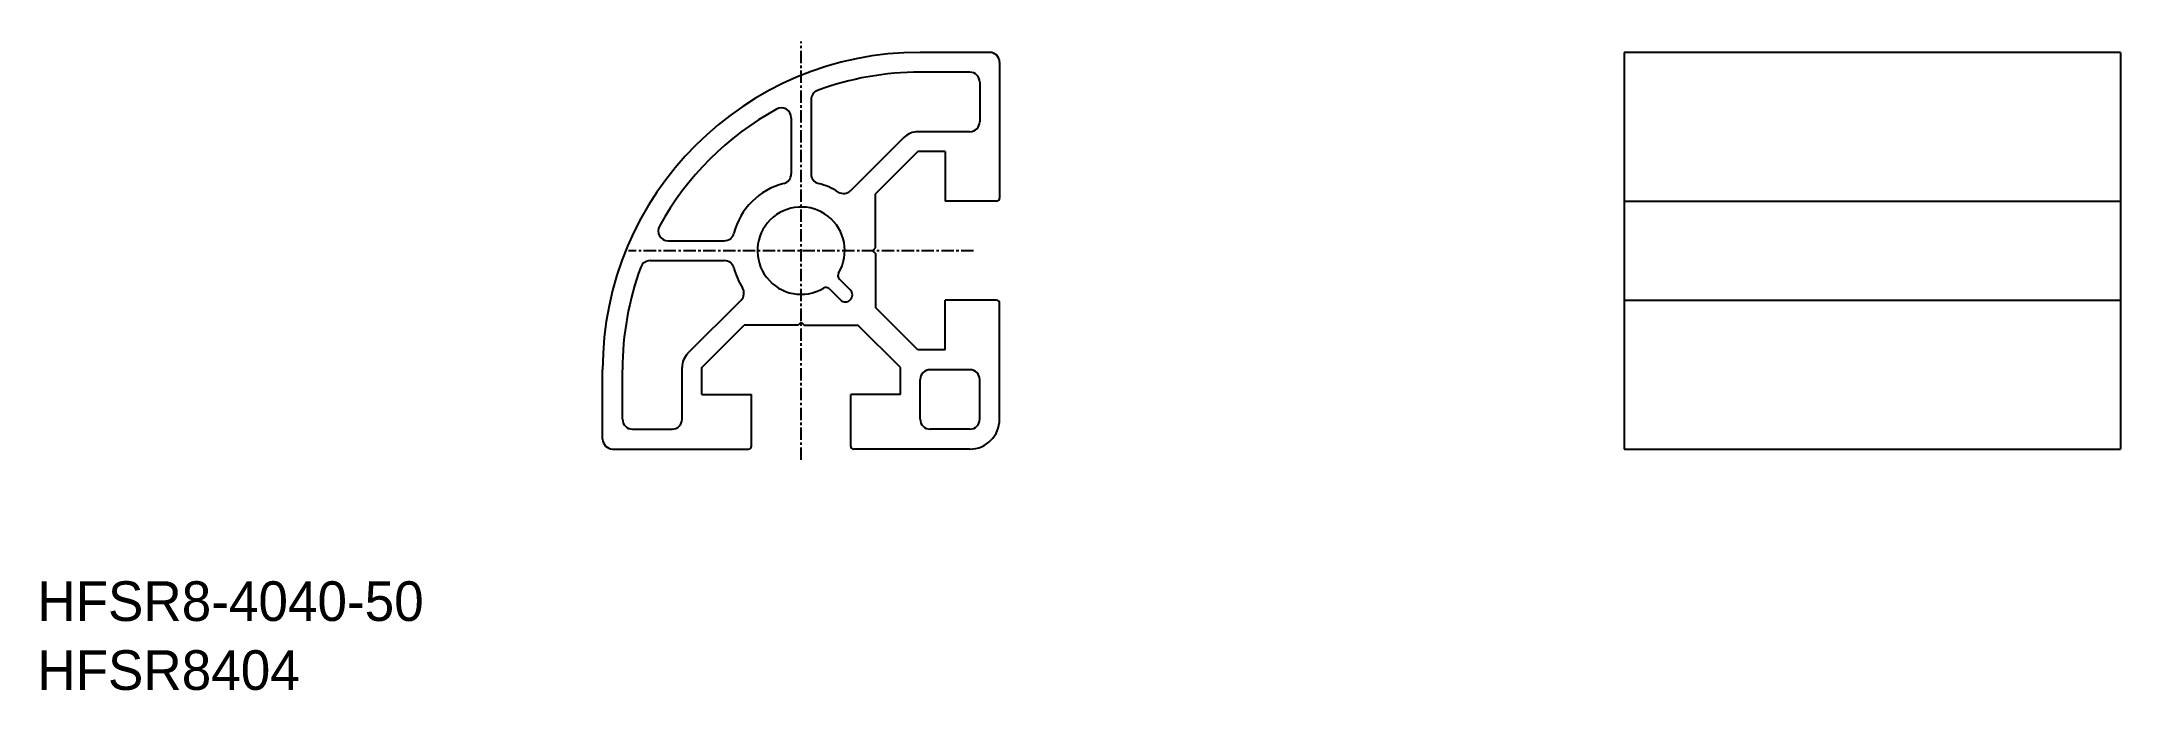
# Model space of a CAD drawing. Extents: x 0 to 210, y 0 to 65.
import ezdxf

# ---------------------------------------------------------------- set-up
doc = ezdxf.new("R2010")
doc.units = 0
doc.linetypes.add('CENTER', pattern=[2, 1.25, -0.25, 0.25, -0.25])
doc.layers.get('0').update_dxf_attribs({"linetype": 'CONTINUOUS'})
doc.layers.add('CENTER', color=1, linetype='CENTER')

msp = doc.modelspace()

# ---------------------------------------------------------------- linework, layer by layer
at = {"color": 7, "linetype": 'CONTINUOUS'}
for p, q in [((95.98, 64.29), (88.98, 64.29)), ((96.98, 63.29), (96.98, 49.59)), ((159.93, 64.29), (159.93, 24.29)), ((209.93, 64.29), (159.93, 64.29)), ((209.93, 64.29), (209.93, 24.29)), ((93.98, 62.29), (88.98, 62.29)), ((94.98, 61.29), (94.98, 57.29)), ((77.98, 59.51), (77.98, 52.04)), ((75.98, 57.69), (75.98, 52.04)), ((87.33, 55.7), (81.97, 50.34)), ((93.98, 56.29), (88.75, 56.29)), ((88.75, 54.29), (84.48, 50.02)), ((91.48, 54.29), (88.75, 54.29)), ((91.48, 54.29), (91.48, 49.29)), ((84.48, 44.59), (84.48, 50.02)), ((96.68, 49.29), (91.48, 49.29)), ((159.93, 49.29), (209.93, 49.29)), ((63.58, 45.29), (69.24, 45.29)), ((84.18, 44.29), (84.48, 44.59)), ((84.18, 44.29), (84.48, 43.99)), ((61.76, 43.29), (69.24, 43.29)), ((84.48, 43.99), (84.48, 38.56)), ((79.85, 40.44), (80.94, 39.34)), ((80.84, 41.43), (81.93, 40.33)), ((65.57, 33.94), (70.93, 39.3)), ((88.75, 34.29), (84.48, 38.56)), ((96.68, 39.29), (91.48, 39.29)), ((91.48, 34.29), (91.48, 39.29)), ((96.98, 27.29), (96.98, 38.99)), ((159.93, 39.29), (209.93, 39.29)), ((66.98, 32.52), (71.25, 36.79)), ((76.68, 36.79), (71.25, 36.79)), ((76.98, 37.09), (76.68, 36.79)), ((76.98, 37.09), (77.28, 36.79)), ((77.28, 36.79), (82.71, 36.79)), ((86.98, 32.52), (82.71, 36.79)), ((91.48, 34.29), (88.75, 34.29)), ((56.98, 25.29), (56.98, 32.29)), ((58.98, 27.29), (58.98, 32.29)), ((64.98, 27.29), (64.98, 32.52)), ((66.98, 29.79), (66.98, 32.52)), ((86.98, 29.79), (86.98, 32.52)), ((93.98, 32.29), (89.98, 32.29)), ((66.98, 29.79), (71.98, 29.79)), ((71.98, 24.59), (71.98, 29.79)), ((86.98, 29.79), (81.98, 29.79)), ((81.98, 24.59), (81.98, 29.79)), ((88.98, 27.29), (88.98, 31.29)), ((94.98, 27.29), (94.98, 31.29)), ((59.98, 26.29), (63.98, 26.29)), ((93.98, 26.29), (89.98, 26.29)), ((57.98, 24.29), (71.68, 24.29)), ((93.98, 24.29), (82.28, 24.29)), ((159.93, 24.29), (209.93, 24.29))]:
    msp.add_line(p, q, dxfattribs=at)
for centre, radius, start, end in [((88.98, 32.29), 32, 90, 180), ((95.98, 63.29), 1, 0, 90), ((88.98, 32.29), 30, 90, 110.1713), ((93.98, 61.29), 1, 0, 90), ((74.98, 57.69), 1, 0, 118.8658), ((78.98, 59.51), 1, 110.1713, 180), ((88.98, 32.29), 30, 118.8658, 151.1343), ((93.98, 57.29), 1, 270, 0), ((88.75, 54.29), 2, 90, 135), ((76.98, 44.29), 7, 104.4775, 165.5225), ((74.98, 52.04), 1, 284.4775, 0), ((78.98, 52.04), 1, 180, 255.5225), ((76.98, 44.29), 7, 57.6356, 75.5225), ((81.26, 51.05), 1, 237.6356, 315), ((76.98, 44.29), 4.4, 329.1758, 300.8242), ((96.68, 49.59), 0.3, 270, 0), ((63.58, 46.29), 1, 151.1343, 270), ((69.24, 46.29), 1, 270, 345.5225), ((88.98, 32.29), 30, 159.8287, 180), ((61.76, 42.29), 1, 90, 159.8287), ((69.24, 42.29), 1, 14.4775, 90), ((76.98, 44.29), 7, 194.4775, 212.3644), ((81.19, 41.78), 0.5, 149.1758, 225), ((70.22, 40.01), 1, 315, 32.3644), ((79.49, 40.08), 0.5, 45, 120.8242), ((81.44, 39.83), 0.7, 225, 45), ((96.68, 38.99), 0.3, 360, 90), ((66.98, 32.52), 2, 135, 180), ((89.98, 31.29), 1, 90, 180), ((93.98, 31.29), 1, 0, 90), ((59.98, 27.29), 1, 180, 270), ((63.98, 27.29), 1, 270, 0), ((89.98, 27.29), 1, 180, 270), ((93.98, 27.29), 3, 270, 0), ((93.98, 27.29), 1, 270, 0), ((57.98, 25.29), 1, 180, 270), ((71.68, 24.59), 0.3, 270, 0), ((82.28, 24.59), 0.3, 180, 270)]:
    msp.add_arc(centre, radius, start, end, dxfattribs=at)
at = {"layer": 'CENTER', "color": 1, "linetype": 'CENTER'}
for p, q in [((76.98, 23.2), (76.98, 65.38)), ((94.36, 44.29), (59.6, 44.29))]:
    msp.add_line(p, q, dxfattribs=at)

# ---------------------------------------------------------------- texts
at = {"color": 7, "linetype": 'CONTINUOUS'}
for s, p in [('HFSR8-4040-50', (0, 6.95)), ('HFSR8404', (0, 0))]:
    msp.add_text(s, height=4, dxfattribs=at).set_placement(p)

doc.saveas('drawing.dxf')
